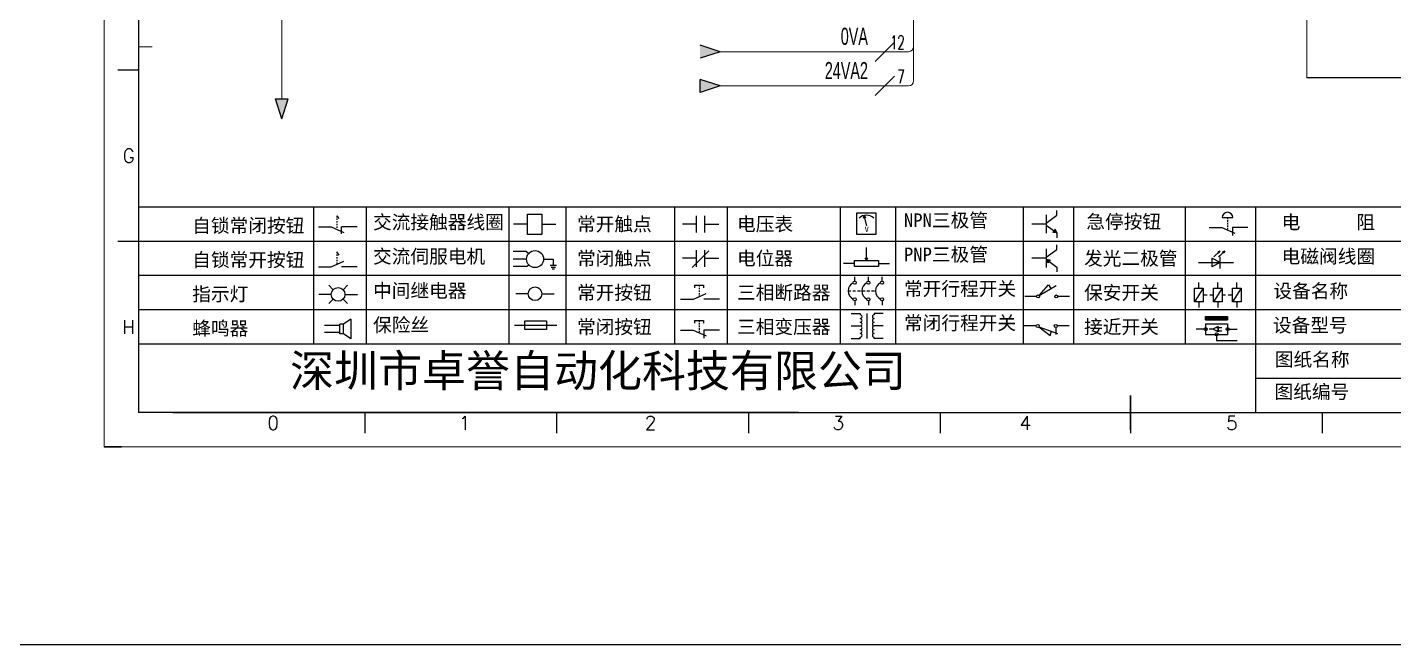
# Model space of a CAD drawing. Header units: millimetres. Extents: x 336 to 12810, y -1577 to 4105.
# Drawn here: x 12110.3 to 12309.7, y -364.4 to -274.2 of the extents above; entities that cross this region are included whole.
import ezdxf
from ezdxf.enums import TextEntityAlignment as Align

# ---------------------------------------------------------------- set-up
doc = ezdxf.new("R2010")
doc.units = ezdxf.units.MM
doc.layers.add('AE_BOR', color=1, linetype='Continuous')
doc.layers.add('Dimension', color=3, linetype='Continuous', lineweight=13)
doc.styles.get("Standard").update_dxf_attribs({"font": ''})
doc.styles.add('WD', font='romans.shx', dxfattribs={"width": 0.8, "bigfont": 'gbcbig.shx'})
doc.styles.add('样式 8', font='arial.ttf', dxfattribs={"width": 0.6, "height": 2.5})
doc.styles.add('汉字', font='')
doc.styles.get('Standard').set_extended_font_data('SimSun')
doc.styles.get('汉字').set_extended_font_data('新宋体')

# ---------------------------------------------------------------- blocks, each defined once
blk = doc.blocks.new('*U6')
at = {"linetype": 'ByBlock'}
for p, q in [((-1909.23, -780.45), (-1909.23, -780.67)), ((-1909.23, -780.45), (-1908.92, -780.84)), ((-1909.23, -780.84), (-1909.23, -781.05)), ((-1909.23, -781.23), (-1909.23, -781.44)), ((-1909.23, -781.61), (-1909.23, -781.83)), ((-1911.92, -782.07), (-1910.06, -782.07)), ((-1910.06, -782.07), (-1908.18, -782.88)), ((-1909.23, -782), (-1909.23, -782.21)), ((-1909.23, -782.38), (-1909.23, -782.43)), ((-1908.52, -783.07), (-1908.52, -782.07)), ((-1906.25, -782.07), (-1908.52, -782.07))]:
    blk.add_line(p, q, dxfattribs=at)
blk = doc.blocks.new('*U8')
at = {"linetype": 'ByBlock'}
for p, q in [((-1908.88, -791.17), (-1909.23, -790.71)), ((-1909.23, -790.71), (-1909.23, -790.92)), ((-1909.23, -791.09), (-1909.23, -791.31)), ((-1909.23, -791.48), (-1909.23, -791.69)), ((-1911.92, -792.89), (-1910.06, -792.89)), ((-1910.06, -792.89), (-1908.18, -792.08)), ((-1909.23, -791.86), (-1909.23, -792.08)), ((-1909.23, -792.25), (-1909.23, -792.47)), ((-1906.25, -792.89), (-1908.52, -792.89))]:
    blk.add_line(p, q, dxfattribs=at)
blk = doc.blocks.new('蜂鸣器')
at = {"linetype": 'ByBlock'}
for p, q in [((-1907.17, -795.53), (-1908.25, -796.26)), ((-1907.17, -795.53), (-1907.17, -798.41)), ((-1908.8, -796.48), (-1911.01, -796.48)), ((-1908.8, -797.46), (-1911.01, -797.46)), ((-1908.25, -796.26), (-1908.8, -796.26)), ((-1908.8, -797.68), (-1908.8, -796.26)), ((-1908.25, -797.68), (-1908.25, -796.26)), ((-1908.25, -797.68), (-1908.8, -797.68)), ((-1907.17, -798.41), (-1908.25, -797.68))]:
    blk.add_line(p, q, dxfattribs=at)
blk = doc.blocks.new('指示灯')
at = {"linetype": 'ByBlock'}
for p, q in [((-1854.62, -775.59), (-1853.97, -776.23)), ((-1851.9, -775.59), (-1852.54, -776.23)), ((-1854.25, -776.92), (-1856.06, -776.92)), ((-1854.62, -778.25), (-1853.97, -777.61)), ((-1851.9, -778.25), (-1852.54, -777.61)), ((-1852.26, -776.92), (-1850.45, -776.92))]:
    blk.add_line(p, q, dxfattribs=at)
blk.add_circle((-1853.26, -776.92), 0.992, dxfattribs=at)
blk = doc.blocks.new('交流接触器线圈')
at = {"linetype": 'ByBlock'}
for p, q in [((-1880.82, -781.77), (-1882.87, -781.77)), ((-1878.72, -781.77), (-1876.67, -781.77))]:
    blk.add_line(p, q, dxfattribs=at)
blk.add_lwpolyline([(-1880.82, -780.28), (-1878.72, -780.28), (-1878.72, -783.26), (-1880.82, -783.26)], close=True, dxfattribs=at)
blk = doc.blocks.new('交流伺服电机')
at = {"linetype": 'ByBlock'}
for p, q in [((-1880.97, -785.75), (-1882.94, -785.75)), ((-1880.97, -786.85), (-1882.94, -786.85)), ((-1880.97, -785.75), (-1880.65, -786.03)), ((-1880.97, -787.94), (-1880.65, -787.67)), ((-1878.49, -786.85), (-1877.07, -786.85)), ((-1877.07, -786.85), (-1877.07, -787.72)), ((-1880.97, -787.94), (-1882.94, -787.94)), ((-1877.54, -787.72), (-1876.59, -787.72)), ((-1877.38, -788.01), (-1876.75, -788.01)), ((-1877.23, -788.29), (-1876.9, -788.29))]:
    blk.add_line(p, q, dxfattribs=at)
blk.add_circle((-1879.73, -786.85), 1.24, dxfattribs=at)
blk = doc.blocks.new('中间继电器')
at = {"linetype": 'ByBlock'}
for p, q in [((-1880.72, -791.92), (-1882.54, -791.92)), ((-1878.74, -791.92), (-1876.92, -791.92))]:
    blk.add_line(p, q, dxfattribs=at)
blk.add_circle((-1879.73, -791.92), 0.992, dxfattribs=at)
blk = doc.blocks.new('保险丝')
at = {"linetype": 'ByBlock'}
blk.add_line((-1882.72, -796.49), (-1876.55, -796.49), dxfattribs=at)
blk.add_lwpolyline([(-1881.2, -795.86), (-1878.06, -795.86), (-1878.06, -797.12), (-1881.2, -797.12)], close=True, dxfattribs=at)
blk = doc.blocks.new('常开按钮')
at = {"linetype": 'ByBlock'}
for p, q in [((-1910.06, -787.73), (-1908.18, -786.93)), ((-1909.9, -785.68), (-1908.56, -785.68)), ((-1909.9, -785.68), (-1909.9, -786.07)), ((-1909.23, -785.68), (-1909.23, -785.89)), ((-1909.23, -786.06), (-1909.23, -786.28)), ((-1909.23, -786.45), (-1909.23, -786.67)), ((-1909.23, -786.84), (-1909.23, -787.05)), ((-1909.23, -787.22), (-1909.23, -787.38)), ((-1908.56, -785.68), (-1908.56, -786.07)), ((-1911.92, -787.73), (-1910.06, -787.73)), ((-1906.25, -787.73), (-1908.52, -787.73))]:
    blk.add_line(p, q, dxfattribs=at)
blk = doc.blocks.new('常开触点')
at = {"linetype": 'ByBlock'}
for p, q in [((-1853.82, -782.99), (-1853.82, -780.56)), ((-1852.6, -782.99), (-1852.6, -780.56)), ((-1853.82, -781.77), (-1855.88, -781.77)), ((-1852.6, -781.77), (-1850.55, -781.77))]:
    blk.add_line(p, q, dxfattribs=at)
blk = doc.blocks.new('常闭触点')
at = {"linetype": 'ByBlock'}
for p, q in [((-1852.01, -785.66), (-1854.43, -788.1)), ((-1853.82, -787.99), (-1853.82, -785.56)), ((-1852.6, -787.99), (-1852.6, -785.56)), ((-1853.82, -786.77), (-1855.88, -786.77)), ((-1852.6, -786.77), (-1850.55, -786.77))]:
    blk.add_line(p, q, dxfattribs=at)
blk = doc.blocks.new('常闭按钮')
at = {"linetype": 'ByBlock'}
for p, q in [((-1854.11, -790.83), (-1852.77, -790.83)), ((-1854.11, -790.83), (-1854.11, -791.22)), ((-1853.44, -790.83), (-1853.44, -791.04)), ((-1853.44, -791.21), (-1853.44, -791.43)), ((-1853.44, -791.6), (-1853.44, -791.82)), ((-1852.77, -790.83), (-1852.77, -791.22)), ((-1856.13, -792.28), (-1854.28, -792.28)), ((-1854.28, -792.28), (-1852.4, -793.09)), ((-1853.44, -791.99), (-1853.44, -792.2)), ((-1853.44, -792.37), (-1853.44, -792.53)), ((-1850.47, -792.28), (-1852.73, -792.28)), ((-1852.73, -792.28), (-1852.73, -793.43))]:
    blk.add_line(p, q, dxfattribs=at)
blk = doc.blocks.new('电压表')
at = {"linetype": 'ByBlock'}
for p, q in [((-1814.84, -780.75), (-1814.91, -781.13)), ((-1814.6, -781.05), (-1814.91, -781.13)), ((-1814.84, -780.75), (-1814.46, -782.26)), ((-1814.84, -780.75), (-1814.6, -781.05))]:
    blk.add_line(p, q, dxfattribs=at)
blk.add_lwpolyline([(-1815.84, -780.34), (-1813.07, -780.34), (-1813.07, -783.49), (-1815.84, -783.49)], close=True, dxfattribs=at)
blk.add_arc((-1814.46, -782.26), 1.56, 46.8313, 133.1687, dxfattribs=at)
at = {"linetype": 'ByBlock', "insert": (-1814.7, -782.39), "char_height": 0.75, "width": 0.6768, "attachment_point": 1}
blk.add_mtext('V', dxfattribs=at)
blk = doc.blocks.new('电位器')
at = {"linetype": 'ByBlock'}
for p, q in [((-1814.45, -787.3), (-1814.45, -785.39)), ((-1814.45, -787.3), (-1814.62, -786.96)), ((-1814.62, -786.96), (-1814.27, -786.96)), ((-1814.45, -787.3), (-1814.27, -786.96)), ((-1816.21, -787.75), (-1817.79, -787.75)), ((-1812.68, -787.75), (-1811.1, -787.75))]:
    blk.add_line(p, q, dxfattribs=at)
blk.add_lwpolyline([(-1816.21, -787.3), (-1812.68, -787.3), (-1812.68, -788.2), (-1816.21, -788.2)], close=True, dxfattribs=at)
blk = doc.blocks.new('三相断路器')
at = {"linetype": 'ByBlock'}
for p, q in [((-1816.17, -790.33), (-1816.17, -789.7)), ((-1814.17, -790.33), (-1814.17, -789.7)), ((-1812.18, -790.33), (-1812.18, -789.7)), ((-1817.14, -791.74), (-1816.72, -791.74)), ((-1816.45, -791.74), (-1816.03, -791.74)), ((-1816.17, -793.19), (-1816.17, -793.83)), ((-1815.76, -791.74), (-1815.34, -791.74)), ((-1815.07, -791.74), (-1814.65, -791.74)), ((-1814.38, -791.74), (-1813.96, -791.74)), ((-1814.17, -793.19), (-1814.17, -793.83)), ((-1813.69, -791.74), (-1813.27, -791.74)), ((-1812.18, -793.19), (-1812.18, -793.83))]:
    blk.add_line(p, q, dxfattribs=at)
for centre in [(-1816.17, -790.55), (-1814.17, -790.55), (-1812.18, -790.55), (-1816.17, -792.98), (-1814.17, -792.98), (-1812.18, -792.98)]:
    blk.add_circle(centre, 0.219, dxfattribs=at)
for centre in [(-1815.81, -791.74), (-1813.82, -791.74), (-1811.83, -791.74)]:
    blk.add_arc(centre, 1.32, 115.5791, 244.4209, dxfattribs=at)
blk = doc.blocks.new('三相变压器')
at = {"linetype": 'ByBlock'}
for p, q in [((-1816.69, -795.03), (-1815.37, -795.03)), ((-1815.37, -795.03), (-1815.37, -795.24)), ((-1814.34, -798.7), (-1814.34, -795.04)), ((-1812, -795.03), (-1813.32, -795.03)), ((-1813.32, -795.03), (-1813.32, -795.24)), ((-1816.69, -796.87), (-1815.37, -796.87)), ((-1812, -796.87), (-1813.32, -796.87)), ((-1816.69, -798.71), (-1815.37, -798.71)), ((-1815.37, -798.71), (-1815.37, -798.5)), ((-1813.32, -798.71), (-1813.32, -798.5)), ((-1812, -798.71), (-1813.32, -798.71))]:
    blk.add_line(p, q, dxfattribs=at)
for centre, start, end in [((-1815.37, -795.51), 270, 90), ((-1813.32, -795.51), 90, 270), ((-1815.37, -796.06), 270, 90), ((-1815.37, -796.6), 270, 90), ((-1815.37, -797.14), 270, 90), ((-1815.37, -797.68), 270, 90), ((-1813.32, -796.06), 90, 270), ((-1813.32, -796.6), 90, 270), ((-1813.32, -797.14), 90, 270), ((-1813.32, -797.68), 90, 270), ((-1815.37, -798.23), 270, 90), ((-1813.32, -798.23), 90, 270)]:
    blk.add_arc(centre, 0.271, start, end, dxfattribs=at)
blk = doc.blocks.new('NPN三极管')
at = {"linetype": 'ByBlock'}
for p, q in [((-1785.73, -780.61), (-1785.73, -783.32)), ((-1785.73, -781.82), (-1784.15, -780.66)), ((-1784.15, -780.66), (-1784.15, -779.98)), ((-1785.73, -781.97), (-1787.81, -781.97)), ((-1785.73, -782.11), (-1784.15, -783.27)), ((-1784.41, -782.73), (-1784.74, -783.18)), ((-1784.15, -783.27), (-1784.74, -783.18)), ((-1784.15, -783.27), (-1784.41, -782.73)), ((-1784.15, -783.27), (-1784.15, -783.96))]:
    blk.add_line(p, q, dxfattribs=at)
blk = doc.blocks.new('PNP三极管')
at = {"linetype": 'ByBlock'}
for p, q in [((-1784.9, -785.38), (-1784.9, -788.09)), ((-1784.9, -786.59), (-1783.32, -785.43)), ((-1783.32, -785.43), (-1783.32, -784.75)), ((-1784.9, -786.74), (-1786.98, -786.74)), ((-1784.9, -786.88), (-1783.32, -788.04)), ((-1784.9, -786.88), (-1784.31, -786.97)), ((-1784.9, -786.88), (-1784.64, -787.42)), ((-1784.31, -786.97), (-1784.64, -787.42)), ((-1783.32, -788.04), (-1783.32, -788.73))]:
    blk.add_line(p, q, dxfattribs=at)
blk = doc.blocks.new('常开行程开关')
at = {"linetype": 'ByBlock'}
for p, q in [((-1785.89, -792.17), (-1784.52, -790.62)), ((-1785.89, -792.17), (-1783.43, -790.72)), ((-1784.52, -790.62), (-1784.19, -791.17)), ((-1786.29, -792.3), (-1788.01, -792.3)), ((-1781.48, -792.3), (-1783.21, -792.3))]:
    blk.add_line(p, q, dxfattribs=at)
for centre in [(-1786.07, -792.3), (-1783.42, -792.3)]:
    blk.add_circle(centre, 0.219, dxfattribs=at)
blk = doc.blocks.new('常闭行程开关')
at = {"linetype": 'ByBlock'}
for p, q in [((-1786.34, -796.62), (-1788.07, -796.62)), ((-1785.93, -796.72), (-1783.25, -797.7)), ((-1785.93, -796.72), (-1784.3, -798)), ((-1784.3, -798), (-1784.08, -797.4)), ((-1783.48, -796.84), (-1783.48, -797.85)), ((-1781.54, -796.62), (-1783.26, -796.62))]:
    blk.add_line(p, q, dxfattribs=at)
for centre in [(-1786.12, -796.62), (-1783.48, -796.62)]:
    blk.add_circle(centre, 0.219, dxfattribs=at)
blk = doc.blocks.new('发光二极管')
at = {"linetype": 'ByBlock'}
for p, q in [((-1755.78, -785.92), (-1754.89, -785.14)), ((-1754.89, -785.14), (-1755.2, -785.22)), ((-1755.2, -785.22), (-1755.01, -785.43)), ((-1755.08, -785.92), (-1754.18, -785.14)), ((-1754.89, -785.14), (-1755.01, -785.43)), ((-1754.18, -785.14), (-1754.49, -785.22)), ((-1754.49, -785.22), (-1754.31, -785.43)), ((-1754.18, -785.14), (-1754.31, -785.43)), ((-1758.01, -786.77), (-1752.89, -786.77)), ((-1754.84, -786.77), (-1756.04, -786.16)), ((-1756.04, -786.16), (-1756.04, -787.39)), ((-1754.84, -786.77), (-1756.04, -787.39)), ((-1754.84, -787.63), (-1754.84, -785.92))]:
    blk.add_line(p, q, dxfattribs=at)
blk = doc.blocks.new('保安开关')
at = {"linetype": 'ByBlock'}
for p, q in [((-1757.33, -790.79), (-1758.6, -792.81)), ((-1757.96, -790.79), (-1757.96, -789.97)), ((-1754.54, -790.79), (-1755.81, -792.81)), ((-1755.17, -790.79), (-1755.17, -789.97)), ((-1751.75, -790.79), (-1753.02, -792.81)), ((-1752.39, -790.79), (-1752.39, -789.97)), ((-1757.96, -792.81), (-1757.96, -793.62)), ((-1757.33, -791.8), (-1756.72, -791.8)), ((-1756.35, -791.8), (-1755.89, -791.8)), ((-1755.17, -792.81), (-1755.17, -793.62)), ((-1754.52, -791.8), (-1754.06, -791.8)), ((-1753.69, -791.8), (-1753.08, -791.8)), ((-1752.39, -792.81), (-1752.39, -793.62))]:
    blk.add_line(p, q, dxfattribs=at)
for points in [[(-1758.6, -790.79), (-1757.33, -790.79), (-1757.33, -792.81), (-1758.6, -792.81)], [(-1755.81, -790.79), (-1754.54, -790.79), (-1754.54, -792.81), (-1755.81, -792.81)], [(-1753.02, -790.79), (-1751.75, -790.79), (-1751.75, -792.81), (-1753.02, -792.81)]]:
    blk.add_lwpolyline(points, close=True, dxfattribs=at)
blk = doc.blocks.new('接近开关')
at = {"linetype": 'ByBlock'}
h = blk.add_hatch(dxfattribs=at)
h.set_pattern_fill('ANSI31', color=256, scale=0.01, style=0)
h.set_pattern_definition([(45, (-89.131516, -30.795668), (-0.0224506403, 0.0224506403), [])])
h.paths.add_polyline_path([(-1516.96, -1123.35), (-1516.96, -1122.85), (-1513.76, -1122.85), (-1513.76, -1123.35)])
for p, q in [((-1516.96, -1123.35), (-1516.96, -1122.85)), ((-1516.96, -1122.85), (-1513.76, -1122.85)), ((-1516.96, -1123.35), (-1513.76, -1123.35)), ((-1516.96, -1123.95), (-1513.76, -1123.95)), ((-1516.96, -1123.95), (-1516.96, -1125.47)), ((-1515.11, -1124.31), (-1515.91, -1124.71)), ((-1515.33, -1124.53), (-1515.17, -1124.53)), ((-1515.25, -1124.45), (-1515.25, -1124.61)), ((-1515.11, -1124.31), (-1515.11, -1125.11)), ((-1515.11, -1124.48), (-1514.58, -1124.48)), ((-1513.76, -1122.85), (-1513.76, -1123.35)), ((-1513.76, -1123.95), (-1513.76, -1125.47)), ((-1517.18, -1124.71), (-1518.36, -1124.71)), ((-1516.96, -1125.47), (-1513.76, -1125.47)), ((-1515.91, -1124.71), (-1516.45, -1124.71)), ((-1515.11, -1125.11), (-1515.91, -1124.71)), ((-1515.36, -1125.69), (-1515.36, -1126.36)), ((-1515.36, -1126.36), (-1512.36, -1126.36)), ((-1515.33, -1124.88), (-1515.17, -1124.88)), ((-1515.11, -1124.94), (-1514.58, -1124.94)), ((-1513.54, -1124.71), (-1512.36, -1124.71))]:
    blk.add_line(p, q, dxfattribs=at)
for centre in [(-1516.96, -1124.71), (-1513.76, -1124.71), (-1515.36, -1125.47)]:
    blk.add_circle(centre, 0.225, dxfattribs=at)
blk = doc.blocks.new('急停按钮')
at = {"linetype": 'ByBlock'}
for p, q in [((-1.86, 0), (0, 0)), ((0, 0), (1.88, -0.81)), ((0.06, 1.45), (1.61, 1.45)), ((0.83, 1.45), (0.83, 1.24)), ((0.83, 1.07), (0.83, 0.85)), ((0.83, 0.68), (0.83, 0.47)), ((0.83, 0.29), (0.83, 0.08)), ((3.81, 0), (1.54, 0)), ((1.54, 0), (1.54, -1.15)), ((0.83, -0.09), (0.83, -0.24))]:
    blk.add_line(p, q, dxfattribs=at)
blk.add_arc((0.83, 1.45), 0.774, 0, 180)
blk = doc.blocks.new('电控横A4')
for p, q in [((5, -5), (5, -205)), ((10.03, -205), (289.53, -205)), ((130.8, -205), (190.75, -205))]:
    blk.add_line(p, q)
at = {"lineweight": 9, "ltscale": 0.1}
for p, q in [((5, -151.57), (7, -151.57)), ((101.34, -205), (130.8, -205)), ((129.44, -205), (129.44, -205)), ((129.44, -205), (129.44, -205)), ((129.44, -205), (129.44, -205)), ((129.44, -205), (129.44, -205))]:
    blk.add_line(p, q, dxfattribs=at)
at = {"linetype": 'ByBlock'}
for p, q in [((292, -175), (5, -175)), ((292, -180), (5, -180)), ((292, -185), (5, -185)), ((292, -190), (5, -190)), ((292, -195), (5, -195)), ((292, -200), (168.03, -200))]:
    blk.add_line(p, q, dxfattribs=at)
at = {"color": 0, "lineweight": -2}
for p, q in [((30.58, -175), (30.58, -195)), ((38.26, -175), (38.26, -195)), ((59.05, -175), (59.05, -195)), ((67.4, -175), (67.4, -195)), ((83.26, -175), (83.26, -195)), ((90.91, -175), (90.91, -195)), ((107.4, -175), (107.4, -195)), ((115.5, -175), (115.5, -195)), ((134.12, -175), (134.12, -195)), ((141.48, -175), (141.48, -195)), ((157.79, -175), (157.79, -195)), ((168.03, -175), (168.03, -204.92))]:
    blk.add_line(p, q, dxfattribs=at)
at = {"color": 0, "ltscale": 2}
blk.add_line((101.34, -205), (5, -205), dxfattribs=at)
at = {"layer": 'AE_BOR', "color": 1, "lineweight": 15}
for p, q in [((0, -210), (0, 0)), ((297, -210), (0, -210))]:
    blk.add_line(p, q, dxfattribs=at)
at = {"layer": 'AE_BOR'}
for p, q in [((5, -155), (2, -155)), ((5, -180), (2, -180)), ((38.03, -205), (38.03, -208)), ((66.03, -205), (66.03, -208)), ((94.03, -205), (94.03, -208)), ((122.03, -205), (122.03, -208)), ((149.78, -205), (149.78, -208)), ((177.78, -205), (177.78, -208))]:
    blk.add_line(p, q, dxfattribs=at)
at = {"layer": 'AE_BOR', "color": 2, "lineweight": 30}
for p in [(149.78, -202.5), (149.78, -205)]:
    blk.add_line(p, (149.78, -207.5), dxfattribs=at)
at = {"layer": 'AE_BOR', "lineweight": 30}
blk.add_line((0, -210), (2.53, -210), dxfattribs=at)
at = {"linetype": 'ByBlock'}
for name, p in [('NPN三极管', (1923.2, 604.5)), ('*U6', (1943.19, 604.18)), ('交流接触器线圈', (1942.62, 604.27)), ('常开触点', (1940.27, 604.3)), ('电压表', (1925.71, 604.52)), ('交流伺服电机', (1942.62, 604.27)), ('常闭触点', (1940.27, 604.3)), ('电位器', (1925.71, 604.52)), ('PNP三极管', (1922.37, 604.27)), ('发光二极管', (1917.72, 603.69)), ('*U8', (1943.19, 609.18)), ('三相断路器', (1925.71, 604.52)), ('指示灯', (1887.41, 589.18)), ('中间继电器', (1942.62, 604.27)), ('常开按钮', (1996.06, 599.3)), ('常开行程开关', (1922.37, 604.27)), ('保安开关', (1917.72, 603.98)), ('蜂鸣器', (1943.19, 604.18)), ('三相变压器', (1925.71, 604.52)), ('接近开关', (1677.72, 931.9)), ('保险丝', (1942.62, 604.27)), ('常闭按钮', (1940.27, 599.3)), ('常闭行程开关', (1922.37, 604.27))]:
    blk.add_blockref(name, p, dxfattribs=at)
blk.add_blockref('急停按钮', (163.12, -177.98))
at = {"char_height": 2, "attachment_point": 1, "style": '汉字'}
for s, insert in [('{\\fKaiTi_GB2312|b0|i0|c134|p49;自锁常闭按钮}', (12.86, -176.69)), ('{\\fKaiTi_GB2312|b0|i0|c134|p49;交流接触器线圈}', (39.25, -176.19)), ('{\\fKaiTi_GB2312|b0|i0|c134|p49;常开触点}', (69.01, -176.48)), ('{\\fKaiTi_GB2312|b0|i0|c134|p49;电压表}', (92.37, -176.47)), ('{\\fKaiTi_GB2312|b0|i0|c134|p49;NPN三极管}', (116.73, -175.91)), ('{\\fKaiTi_GB2312|b0|i0|c134|p49;急停按钮}', (143.35, -176.12)), ('{\\fKaiTi_GB2312|b0|i0|c134|p49;电      阻}', (171.86, -176.19)), ('{\\fKaiTi_GB2312|b0|i0|c134|p49;自锁常开按钮}', (12.86, -181.69)), ('{\\fKaiTi_GB2312|b0|i0|c134|p49;交流伺服电机}', (39.25, -181.19)), ('{\\fKaiTi_GB2312|b0|i0|c134|p49;常闭触点}', (69.01, -181.48)), ('{\\fKaiTi_GB2312|b0|i0|c134|p49;电位器}', (92.37, -181.47)), ('{\\fKaiTi_GB2312|b0|i0|c134|p49;PNP三极管}', (116.73, -180.91)), ('{\\fKaiTi_GB2312|b0|i0|c134|p49;发光二极管}', (143.02, -181.48)), ('{\\fKaiTi_GB2312|b0|i0|c134|p49;电磁阀线圈}', (171.86, -181.19)), ('{\\fKaiTi_GB2312|b0|i0|c134|p49;指示灯}', (12.86, -186.69)), ('{\\fKaiTi_GB2312|b0|i0|c134|p49;中间继电器}', (39.25, -186.19)), ('{\\fKaiTi_GB2312|b0|i0|c134|p49;常开按钮}', (69.01, -186.48)), ('{\\fKaiTi_GB2312|b0|i0|c134|p49;三相断路器}', (92.37, -186.47)), ('{\\fKaiTi_GB2312|b0|i0|c134|p49;常开行程开关}', (116.73, -185.91)), ('{\\fKaiTi_GB2312|b0|i0|c134|p49;保安开关}', (143.02, -186.48)), ('设备名称', (170.65, -186.24)), ('{\\fKaiTi_GB2312|b0|i0|c134|p49;蜂鸣器}', (12.86, -191.69)), ('{\\fKaiTi_GB2312|b0|i0|c134|p49;保险丝}', (39.25, -191.19)), ('{\\fKaiTi_GB2312|b0|i0|c134|p49;常闭按钮}', (69.01, -191.48)), ('{\\fKaiTi_GB2312|b0|i0|c134|p49;三相变压器}', (92.37, -191.47)), ('{\\fKaiTi_GB2312|b0|i0|c134|p49;常闭行程开关}', (116.73, -190.91)), ('{\\fKaiTi_GB2312|b0|i0|c134|p49;接近开关}', (143.02, -191.48)), ('设备型号', (170.58, -191.24)), ('图纸名称', (170.86, -196.24)), ('图纸编号', (170.81, -200.96))]:
    blk.add_mtext(s, dxfattribs=dict(at, insert=insert))
at = {"color": 0, "lineweight": -2, "insert": (27.14, -196.53), "char_height": 4.7064, "width": 96.1138, "attachment_point": 1}
blk.add_mtext('深圳市卓誉自动化科技有限公司', dxfattribs=at)
at = {"layer": 'AE_BOR', "style": 'WD'}
for s, p in [('G', (4.5, -167.5)), ('H', (4.5, -192.5))]:
    blk.add_text(s, height=2, dxfattribs=at).set_placement(p, align=Align.MIDDLE_RIGHT)
for s, p in [('0', (24.67, -207.5)), ('1', (52.6, -207.5)), ('2', (79.75, -207.5)), ('3', (107.15, -207.5)), ('4', (134.45, -207.5)), ('5', (164.59, -207.5))]:
    blk.add_text(s, height=2, dxfattribs=at).set_placement(p, align=Align.CENTER)

msp = doc.modelspace()

# ---------------------------------------------------------------- hatches: boundary and pattern name
for points in [[(12211.436, -277.8), (12208.518, -278.735), (12208.518, -276.865)], [(12208.518, -281.865), (12211.436, -282.8), (12208.518, -283.735)], [(12146.535, -284.701), (12147.47, -287.62), (12148.405, -284.701)]]:
    msp.add_hatch(color=256).paths.add_polyline_path(points)

# ---------------------------------------------------------------- linework, layer by layer
at = {"lineweight": 0}
for p, q in [((12239.681, -207.745), (12239.681, -282.05)), ((12211.436, -277.8), (12238.931, -277.8)), ((12211.436, -282.8), (12238.931, -282.8))]:
    msp.add_line(p, q, dxfattribs=at)
at = {"color": 3, "lineweight": 0}
msp.add_line((12147.47, -284.701), (12147.47, -238.779), dxfattribs=at)
for p, q in [((12211.436, -277.8), (12208.518, -276.865)), ((12211.436, -277.8), (12208.518, -278.735)), ((12208.518, -283.735), (12208.518, -281.865)), ((12211.436, -282.8), (12208.518, -281.865)), ((12211.436, -282.8), (12208.518, -283.735)), ((12325.68, -281.609), (12297.052, -281.609)), ((12147.47, -287.62), (12146.535, -284.701)), ((12146.535, -284.701), (12148.405, -284.701)), ((12147.47, -287.62), (12148.405, -284.701))]:
    msp.add_line(p, q)
at = {"color": 1}
msp.add_lwpolyline([(11345.451, -107.963), (12809.799, -107.963), (12809.799, -364.374), (11345.451, -364.374)], close=True, dxfattribs=at)
at = {"lineweight": 0}
msp.add_lwpolyline([(12297.052, -281.609), (12297.052, -153.521), (12325.68, -153.521), (12325.68, -281.609)], dxfattribs=at)
for centre in [(12238.931, -277.05), (12238.931, -282.05)]:
    msp.add_arc(centre, 0.75, 270, 0, dxfattribs=at)
at = {"layer": 'Dimension', "lineweight": 0}
for p, q in [((12234.074, -279.214), (12236.903, -276.386)), ((12234.074, -284.214), (12236.903, -281.386))]:
    msp.add_line(p, q, dxfattribs=at)

# ---------------------------------------------------------------- block references
msp.add_blockref('电控横A4', (12121.531, -125.494))

# ---------------------------------------------------------------- texts
at = {"lineweight": 0, "style": 'WD', "width": 0.6}
for s, p in [('12', (12238.34, -277.442)), ('7', (12238.34, -282.442))]:
    msp.add_text(s, height=2, dxfattribs=at).set_placement(p, align=Align.RIGHT)
at = {"layer": 'Dimension', "color": 3, "lineweight": 0, "style": '样式 8', "width": 0.6}
for s, p in [('0VA', (12233.004, -276.8)), ('24VA2', (12233.004, -281.8))]:
    msp.add_text(s, height=2.5, dxfattribs=at).set_placement(p, align=Align.RIGHT)

doc.saveas('drawing.dxf')
